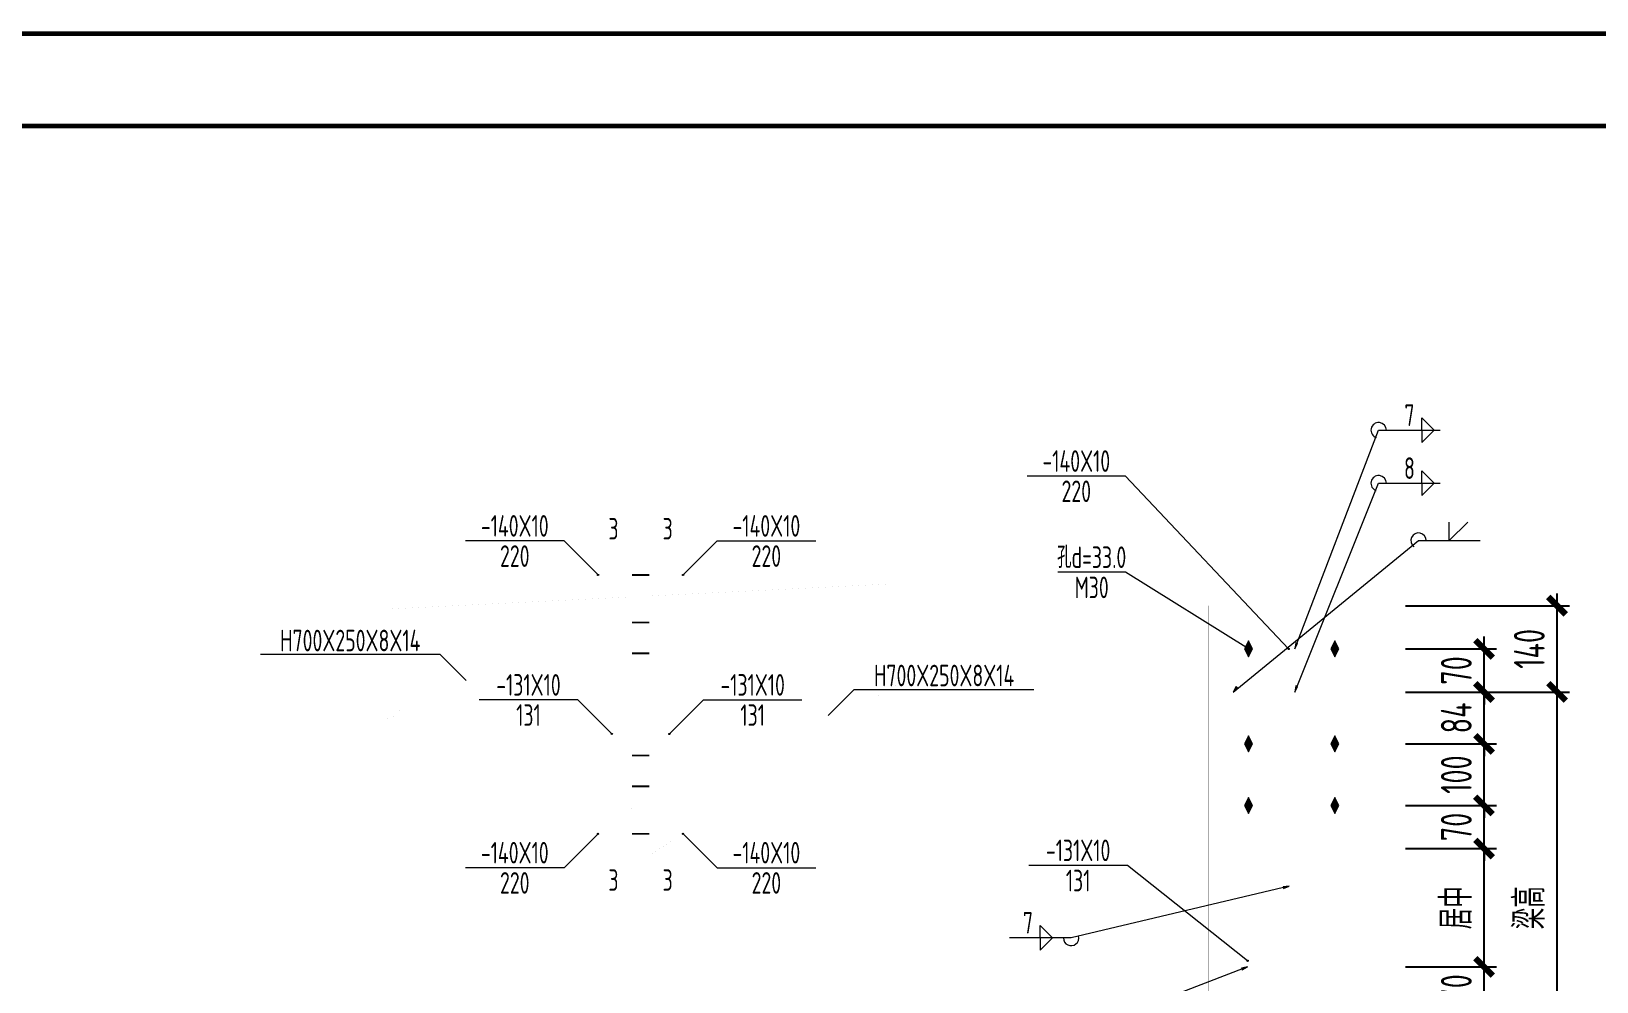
# Model space of a CAD drawing. Extents: x -1201378 to 2367219, y -619313 to 244905.
# Drawn here: x 383990 to 409393, y -385336 to -369915 of the extents above; entities that cross this region are included whole.
import ezdxf
from ezdxf.enums import TextEntityAlignment as Align

# ---------------------------------------------------------------- set-up
doc = ezdxf.new("R2010")
doc.units = 0
doc.header["$LTSCALE"] = 1000
doc.linetypes.add('线型2', pattern=[2.5, 1.5, -1])
doc.layers.get('0').update_dxf_attribs({"linetype": 'CONTINUOUS'})
doc.layers.get('Defpoints').update_dxf_attribs({"linetype": 'CONTINUOUS'})
doc.layers.add('0-cxFrame', color=155, linetype='CONTINUOUS')
for name, color, linetype, lineweight in [('0-cxText', 131, 'CONTINUOUS', 25), ('S-dim', 81, 'CONTINUOUS', 0), ('剖面标注', 9, 'CONTINUOUS', 18), ('孔标注', 9, 'CONTINUOUS', 18), ('字符标注', 9, 'CONTINUOUS', 18), ('梁_主零件_实线', 141, 'CONTINUOUS', 18), ('梁_零件_实线', 3, 'CONTINUOUS', 18), ('焊缝标注', 9, 'CONTINUOUS', 18), ('螺栓组-普通_实线', 7, 'CONTINUOUS', 18), ('钢板标注', 9, 'CONTINUOUS', 18), ('钢框架轴线', 9, 'CONTINUOUS', 18)]:
    doc.layers.add(name, color=color, linetype=linetype, lineweight=lineweight)
doc.styles.add('cx_tuming', font='simhei.ttf')
doc.styles.add('cx_tuqian1', font='')
doc.styles.add('FromPkpm', font='Pkpmeng', dxfattribs={"width": 0.7, "bigfont": 'Pkpmchn'})
doc.styles.add('TSSD_Dimension', font='tssdeng.shx', dxfattribs={"width": 0.7, "bigfont": 'hztxt.shx'})
doc.styles.add('黑体', font='simhei.ttf', dxfattribs={"width": 0.8})
doc.styles.get('cx_tuqian1').set_extended_font_data('SimSun')
doc.dimstyles.new('TSSD_25_200', dxfattribs={"dimtxt": 500, "dimasz": 200, "dimexe": 200, "dimexo": 500, "dimgap": 200, "dimtad": 1, "dimdec": 0, "dimlfac": 0.125, "dimzin": 0, "dimdsep": 46, "dimtxsty": 'TSSD_Dimension', "dimblk": 'ARCHTICK', "dimcen": 0, "dimdle": 200, "dimclrt": 7, "dimadec": 0, "dimazin": 0, "dimtfac": 1, "dimtdec": 0, "dimtix": 1, "dimtmove": 2, "dimatfit": 3, "dimfxl": 1, "dimtolj": 1, "dimtzin": 0, "dimarcsym": 0})

# ---------------------------------------------------------------- blocks, each defined once
blk = doc.blocks.new('_ArchTick')
at = {"color": 0, "linetype": 'ByBlock', "const_width": 0.5}
blk.add_lwpolyline([(-0.71, -0.71), (0.71, 0.71)], dxfattribs=at)
blk = doc.blocks.new('*D6129')
at = {"layer": 'Defpoints', "color": 0, "transparency": 16777216}
for p in [(405793, -385096), (407565, -385096), (405793, -385796)]:
    blk.add_point(p, dxfattribs=at)
at = {"layer": 'S-dim', "color": 0, "lineweight": -2, "transparency": 16777216}
for p, q in [((406293, -385096), (407765, -385096)), ((407565, -385096), (407565, -384896)), ((407565, -385796), (407565, -385096)), ((406293, -385796), (407765, -385796)), ((407565, -385796), (407565, -385996))]:
    blk.add_line(p, q, dxfattribs=at)
at = {"layer": 'S-dim', "color": 0, "lineweight": -2, "transparency": 16777216, "xscale": 200, "yscale": 200, "zscale": 200}
for p, rotation in [((407565, -385096), 270), ((407565, -385796), 90)]:
    blk.add_blockref('_ArchTick', p, dxfattribs=dict(at, rotation=rotation))
at = {"layer": 'S-dim', "color": 7, "transparency": 16777216, "insert": (407115, -385446), "char_height": 500, "attachment_point": 5, "rotation": 90, "style": 'TSSD_Dimension'}
blk.add_mtext('\\A1;70', dxfattribs=at)
blk = doc.blocks.new('*D6130')
at = {"layer": 'Defpoints', "color": 0, "transparency": 16777216}
for p in [(405793, -383176), (407565, -383176), (405793, -385096)]:
    blk.add_point(p, dxfattribs=at)
at = {"layer": 'S-dim', "color": 0, "lineweight": -2, "transparency": 16777216}
for p, q in [((407565, -385296), (407565, -382976)), ((406293, -383176), (407765, -383176)), ((406293, -385096), (407765, -385096))]:
    blk.add_line(p, q, dxfattribs=at)
at = {"layer": 'S-dim', "color": 0, "lineweight": -2, "transparency": 16777216, "xscale": 200, "yscale": 200, "zscale": 200}
for p, rotation in [((407565, -383176), 90), ((407565, -385096), 270)]:
    blk.add_blockref('_ArchTick', p, dxfattribs=dict(at, rotation=rotation))
at = {"layer": 'S-dim', "color": 7, "transparency": 16777216, "insert": (407115, -384136), "char_height": 500, "attachment_point": 5, "rotation": 90, "style": 'TSSD_Dimension'}
blk.add_mtext('\\A1;居中', dxfattribs=at)
blk = doc.blocks.new('*D6131')
at = {"layer": 'Defpoints', "color": 0, "transparency": 16777216}
for p in [(405793, -382476), (407565, -382476), (405793, -383176)]:
    blk.add_point(p, dxfattribs=at)
at = {"layer": 'S-dim', "color": 0, "lineweight": -2, "transparency": 16777216}
for p, q in [((407565, -382476), (407565, -382276)), ((406293, -382476), (407765, -382476)), ((407565, -383176), (407565, -382476)), ((406293, -383176), (407765, -383176)), ((407565, -383176), (407565, -383376))]:
    blk.add_line(p, q, dxfattribs=at)
at = {"layer": 'S-dim', "color": 0, "lineweight": -2, "transparency": 16777216, "xscale": 200, "yscale": 200, "zscale": 200}
for p, rotation in [((407565, -382476), 270), ((407565, -383176), 90)]:
    blk.add_blockref('_ArchTick', p, dxfattribs=dict(at, rotation=rotation))
at = {"layer": 'S-dim', "color": 7, "transparency": 16777216, "insert": (407115, -382826), "char_height": 500, "attachment_point": 5, "rotation": 90, "style": 'TSSD_Dimension'}
blk.add_mtext('\\A1;70', dxfattribs=at)
blk = doc.blocks.new('*D6132')
at = {"layer": 'Defpoints', "color": 0, "transparency": 16777216}
for p in [(405793, -381476), (407565, -381476), (405793, -382476)]:
    blk.add_point(p, dxfattribs=at)
at = {"layer": 'S-dim', "color": 0, "lineweight": -2, "transparency": 16777216}
for p, q in [((407565, -381476), (407565, -381276)), ((406293, -381476), (407765, -381476)), ((407565, -382476), (407565, -381476)), ((406293, -382476), (407765, -382476)), ((407565, -382476), (407565, -382676))]:
    blk.add_line(p, q, dxfattribs=at)
at = {"layer": 'S-dim', "color": 0, "lineweight": -2, "transparency": 16777216, "xscale": 200, "yscale": 200, "zscale": 200}
for p, rotation in [((407565, -381476), 270), ((407565, -382476), 90)]:
    blk.add_blockref('_ArchTick', p, dxfattribs=dict(at, rotation=rotation))
at = {"layer": 'S-dim', "color": 7, "transparency": 16777216, "insert": (407115, -381976), "char_height": 500, "attachment_point": 5, "rotation": 90, "style": 'TSSD_Dimension'}
blk.add_mtext('\\A1;100', dxfattribs=at)
blk = doc.blocks.new('*D6133')
at = {"layer": 'Defpoints', "color": 0, "transparency": 16777216}
for p in [(405793, -380636), (407565, -380636), (405793, -381476)]:
    blk.add_point(p, dxfattribs=at)
at = {"layer": 'S-dim', "color": 0, "lineweight": -2, "transparency": 16777216}
for p, q in [((407565, -380636), (407565, -380436)), ((406293, -380636), (407765, -380636)), ((407565, -381476), (407565, -380636)), ((406293, -381476), (407765, -381476)), ((407565, -381476), (407565, -381676))]:
    blk.add_line(p, q, dxfattribs=at)
at = {"layer": 'S-dim', "color": 0, "lineweight": -2, "transparency": 16777216, "xscale": 200, "yscale": 200, "zscale": 200}
for p, rotation in [((407565, -380636), 270), ((407565, -381476), 90)]:
    blk.add_blockref('_ArchTick', p, dxfattribs=dict(at, rotation=rotation))
at = {"layer": 'S-dim', "color": 7, "transparency": 16777216, "insert": (407115, -381056), "char_height": 500, "attachment_point": 5, "rotation": 90, "style": 'TSSD_Dimension'}
blk.add_mtext('\\A1;84', dxfattribs=at)
blk = doc.blocks.new('*D6134')
at = {"layer": 'Defpoints', "color": 0, "transparency": 16777216}
for p in [(405793, -379936), (407565, -379936), (405793, -380636)]:
    blk.add_point(p, dxfattribs=at)
at = {"layer": 'S-dim', "color": 0, "lineweight": -2, "transparency": 16777216}
for p, q in [((407565, -379936), (407565, -379736)), ((406293, -379936), (407765, -379936)), ((407565, -380636), (407565, -379936)), ((406293, -380636), (407765, -380636)), ((407565, -380636), (407565, -380836))]:
    blk.add_line(p, q, dxfattribs=at)
at = {"layer": 'S-dim', "color": 0, "lineweight": -2, "transparency": 16777216, "xscale": 200, "yscale": 200, "zscale": 200}
for p, rotation in [((407565, -379936), 270), ((407565, -380636), 90)]:
    blk.add_blockref('_ArchTick', p, dxfattribs=dict(at, rotation=rotation))
at = {"layer": 'S-dim', "color": 7, "transparency": 16777216, "insert": (407115, -380286), "char_height": 500, "attachment_point": 5, "rotation": 90, "style": 'TSSD_Dimension'}
blk.add_mtext('\\A1;70', dxfattribs=at)
blk = doc.blocks.new('*D6136')
at = {"layer": 'Defpoints', "color": 0, "transparency": 16777216}
for p in [(405793, -380636), (408750, -380636), (405793, -387636)]:
    blk.add_point(p, dxfattribs=at)
at = {"layer": 'S-dim', "color": 0, "lineweight": -2, "transparency": 16777216}
for p, q in [((408750, -387836), (408750, -380436)), ((406293, -380636), (408950, -380636)), ((406293, -387636), (408950, -387636))]:
    blk.add_line(p, q, dxfattribs=at)
at = {"layer": 'S-dim', "color": 0, "lineweight": -2, "transparency": 16777216, "xscale": 200, "yscale": 200, "zscale": 200}
for p, rotation in [((408750, -380636), 90), ((408750, -387636), 270)]:
    blk.add_blockref('_ArchTick', p, dxfattribs=dict(at, rotation=rotation))
at = {"layer": 'S-dim', "color": 7, "transparency": 16777216, "insert": (408300, -384136), "char_height": 500, "attachment_point": 5, "rotation": 90, "style": 'TSSD_Dimension'}
blk.add_mtext('\\A1;梁高', dxfattribs=at)
blk = doc.blocks.new('*D6137')
at = {"layer": 'Defpoints', "color": 0, "transparency": 16777216}
for p in [(405793, -379236), (408750, -379236), (405793, -380636)]:
    blk.add_point(p, dxfattribs=at)
at = {"layer": 'S-dim', "color": 0, "lineweight": -2, "transparency": 16777216}
for p, q in [((406293, -379236), (408950, -379236)), ((408750, -380836), (408750, -379036)), ((406293, -380636), (408950, -380636))]:
    blk.add_line(p, q, dxfattribs=at)
at = {"layer": 'S-dim', "color": 0, "lineweight": -2, "transparency": 16777216, "xscale": 200, "yscale": 200, "zscale": 200}
for p, rotation in [((408750, -379236), 90), ((408750, -380636), 270)]:
    blk.add_blockref('_ArchTick', p, dxfattribs=dict(at, rotation=rotation))
at = {"layer": 'S-dim', "color": 7, "transparency": 16777216, "insert": (408300, -379936), "char_height": 500, "attachment_point": 5, "rotation": 90, "style": 'TSSD_Dimension'}
blk.add_mtext('\\A1;140', dxfattribs=at)
blk = doc.blocks.new('TK22.A0 L(Dragon)')
at = {"layer": '0-cxFrame', "color": 7, "const_width": 0.5}
blk.add_lwpolyline([(0, 0), (-1486, 0), (-1486, 841), (0, 841)], close=True, dxfattribs=at)
at = {"layer": '0-cxFrame', "const_width": 0.5}
blk.add_lwpolyline([(-80, 10), (-1466, 10), (-1466, 831), (-80, 831)], close=True, dxfattribs=at)
at = {"style": '黑体', "flags": 4}
blk.add_attdef('图幅', text='', height=3.3, dxfattribs=at).set_placement((-40, 3), align=Align.RIGHT)
at = {"layer": '0-cxText', "flags": 4}
for tag, height, style, p in [('建设单位', 3.5, 'cx_tuming', (-45, 240)), ('项目名称', 3.5, 'cx_tuming', (-45, 210)), ('子项名称', 3.5, 'cx_tuming', (-45, 180)), ('工程编号', 3.3, 'cx_tuqian1', (-35, 165)), ('图名1', 3.5, 'cx_tuming', (-45, 87)), ('图名2', 3.5, 'cx_tuming', (-45, 79)), ('图名3', 3.5, 'cx_tuming', (-45, 71)), ('出图日期', 3.3, 'cx_tuqian1', (-39, 60)), ('专业', 3.3, 'cx_tuqian1', (-55, 52)), ('图号', 3.3, 'cx_tuqian1', (-55, 44)), ('版次', 3.3, 'cx_tuqian1', (-20, 44))]:
    blk.add_attdef(tag, text='', height=height, dxfattribs=dict(at, style=style)).set_placement(p, align=Align.MIDDLE)
at = {"layer": 'Defpoints', "color": 6, "flags": 4}
for tag, height, style, p in [('tufu', 3.3, '黑体', (-12, 12)), ('dwfname', 4, 'cx_tuqian1', (-80, 3))]:
    blk.add_attdef(tag, text='', height=height, dxfattribs=dict(at, style=style)).set_placement(p, align=Align.RIGHT)

msp = doc.modelspace()

# ---------------------------------------------------------------- hatches: boundary and pattern name
at = {"layer": '孔标注'}
h = msp.add_hatch(color=256, dxfattribs=at)
edge = h.paths.add_edge_path()
edge.add_arc((403743.4, -379936.3), 10, 0, 360)
at = {"layer": '焊缝标注', "transparency": 33554687}
for points in [[(404493.4, -379936.3), (404537.3, -379845.2), (404508.6, -379836.3)], [(404493.4, -380636.3), (404538.2, -380545.7), (404509.7, -380536.5)], [(403493.4, -380636.3), (403566.3, -380566.2), (403542.6, -380547.9)], [(404403.4, -383786.3), (404302.6, -383794.8), (404309.5, -383823.9)], [(403728.4, -385096.3), (403629.6, -385118.1), (403640.4, -385146.1)]]:
    msp.add_hatch(color=256, dxfattribs=at).paths.add_polyline_path(points)
at = {"layer": '螺栓组-普通_实线', "transparency": 33554687}
for points in [[(403743.4, -379806.3), (403678.4, -379936.3), (403743.4, -380066.3), (403808.4, -379936.3)], [(405143.4, -379806.3), (405078.4, -379936.3), (405143.4, -380066.3), (405208.4, -379936.3)], [(403743.4, -381346.3), (403678.4, -381476.3), (403743.4, -381606.3), (403808.4, -381476.3)], [(405143.4, -381346.3), (405078.4, -381476.3), (405143.4, -381606.3), (405208.4, -381476.3)], [(403743.4, -382346.3), (403678.4, -382476.3), (403743.4, -382606.3), (403808.4, -382476.3)], [(405143.4, -382346.3), (405078.4, -382476.3), (405143.4, -382606.3), (405208.4, -382476.3)]]:
    msp.add_hatch(color=1, dxfattribs=at).paths.add_polyline_path(points)
at = {"layer": '钢板标注'}
h = msp.add_hatch(color=256, dxfattribs=at)
edge = h.paths.add_edge_path()
edge.add_arc((393187, -378736.7), 10, 0, 360)
h = msp.add_hatch(color=256, dxfattribs=at)
edge = h.paths.add_edge_path()
edge.add_arc((394567, -378736.7), 10, 0, 360)
h = msp.add_hatch(color=256, dxfattribs=at)
edge = h.paths.add_edge_path()
edge.add_arc((404393.4, -379936.3), 10, 0, 360)
h = msp.add_hatch(color=256, dxfattribs=at)
edge = h.paths.add_edge_path()
edge.add_arc((393409.5, -381316.7), 10, 0, 360)
h = msp.add_hatch(color=256, dxfattribs=at)
edge = h.paths.add_edge_path()
edge.add_arc((394344.5, -381316.7), 10, 0, 360)
h = msp.add_hatch(color=256, dxfattribs=at)
edge = h.paths.add_edge_path()
edge.add_arc((393187, -382936.7), 10, 0, 360)
h = msp.add_hatch(color=256, dxfattribs=at)
edge = h.paths.add_edge_path()
edge.add_arc((394567, -382936.7), 10, 0, 360)
h = msp.add_hatch(color=256, dxfattribs=at)
edge = h.paths.add_edge_path()
edge.add_arc((403728.4, -384996.3), 10, 0, 360)

# ---------------------------------------------------------------- linework, layer by layer
at = {"layer": '剖面标注', "ltscale": 100}
for points in [[(393737, -377786.7, 0.019, 0.019, 0), (393737, -378186.7, 0.019, 0.019, 0)], [(394017, -377786.7, 0.019, 0.019, 0), (394017, -378186.7, 0.019, 0.019, 0)], [(393737, -383886.7, 0.019, 0.019, 0), (393737, -383486.7, 0.019, 0.019, 0)], [(394017, -383886.7, 0.019, 0.019, 0), (394017, -383486.7, 0.019, 0.019, 0)]]:
    msp.add_lwpolyline(points, format="xyseb", dxfattribs=at)
at = {"layer": '孔标注', "ltscale": 100}
msp.add_lwpolyline([(403743.4, -379936.3), (401748, -378693.4), (400648, -378693.4)], dxfattribs=at)
msp.add_circle((403743.4, -379936.3), 10, dxfattribs=at)
at = {"layer": '字符标注', "ltscale": 100}
for points in [[(391047.6, -380449.3), (390623.3, -380025.1), (387707.8, -380025.1)], [(396921.2, -381017), (397345.5, -380592.7), (400261, -380592.7)]]:
    msp.add_lwpolyline(points, dxfattribs=at)
at = {"layer": '梁_主零件_实线', "ltscale": 100, "const_width": 0.1}
for points in [[(394017, -379077.5), (397917, -378882.5)], [(394017, -379147.6), (397917, -378952.6)], [(389754.6, -379290.6), (393737, -379091.5)], [(389758.1, -379360.5), (393737, -379161.6)], [(397995.8, -382312.8), (394017, -382511.8)], [(393737, -382525.8), (389925.9, -382716.3)], [(397999.3, -382382.7), (394017, -382581.8)], [(393737, -382595.8), (389929.4, -382786.2)]]:
    msp.add_lwpolyline(points, dxfattribs=at)
at = {"layer": '梁_主零件_实线', "ltscale": 100}
for points in [[(393737, -379086.7, 0.1, 0.1, 0), (393737, -380356.7, 0.1, 0.1, 0)], [(394017, -380356.7, 0.1, 0.1, 0), (394017, -379086.7, 0.1, 0.1, 0)], [(393737, -380406.7, 0.1, 0.1, 0), (393737, -381266.7, 0.1, 0.1, 0)], [(394017, -381266.7, 0.1, 0.1, 0), (394017, -380406.7, 0.1, 0.1, 0)], [(403193.4, -380636.3, 0.1, 0.1, 0), (405693.4, -380636.3, 0.1, 0.1, 0)], [(403193.4, -380776.3, 0.1, 0.1, 0), (403193.4, -380636.3, 0.1, 0.1, 0)], [(405693.4, -380776.3, 0.1, 0.1, 0), (403193.4, -380776.3, 0.1, 0.1, 0)], [(404403.4, -387496.3, 0.1, 0.1, 0), (404403.4, -380776.3, 0.1, 0.1, 0)], [(404483.4, -380776.3, 0.1, 0.1, 0), (404483.4, -387496.3, 0.1, 0.1, 0)], [(405693.4, -380636.3, 0.1, 0.1, 0), (405693.4, -380776.3, 0.1, 0.1, 0)], [(393737, -381316.7, 0.1, 0.1, 0), (393737, -382586.7, 0.1, 0.1, 0)], [(394017, -382586.7, 0.1, 0.1, 0), (394017, -381316.7, 0.1, 0.1, 0)]]:
    msp.add_lwpolyline(points, format="xyseb", dxfattribs=at)
at = {"layer": '梁_主零件_实线', "linetype": '线型2', "ltscale": 100}
for points in [[(393737, -380406.7, 0.1, 0.1, 0), (393737, -380356.7, 0.1, 0.1, 0)], [(394017, -380406.7, 0.1, 0.1, 0), (394017, -380356.7, 0.1, 0.1, 0)], [(393737, -381316.7, 0.1, 0.1, 0), (393737, -381266.7, 0.1, 0.1, 0)], [(394017, -381316.7, 0.1, 0.1, 0), (394017, -381266.7, 0.1, 0.1, 0)]]:
    msp.add_lwpolyline(points, format="xyseb", dxfattribs=at)
at = {"layer": '梁_零件_实线', "ltscale": 100, "const_width": 0.1}
for points in [[(393737, -378386.7), (392534.9, -379151.6)], [(394017, -378386.7), (395023.4, -379027.1)], [(394103.4, -379073.1), (394017, -378986.7)], [(394017, -383286.7), (395219, -382521.7)], [(393737, -383286.7), (392730.5, -382646.2)], [(393650.5, -382600.2), (393737, -382686.7)]]:
    msp.add_lwpolyline(points, dxfattribs=at)
at = {"layer": '梁_零件_实线', "ltscale": 100}
for points in [[(393737, -383286.7, 0.1, 0.1, 0), (393737, -378386.7, 0.1, 0.1, 0)], [(394017, -378386.7, 0.1, 0.1, 0), (393737, -378386.7, 0.1, 0.1, 0)], [(393877, -378386.7, 0.1, 0.1, 0), (393877, -383286.7, 0.1, 0.1, 0)], [(394017, -383286.7, 0.1, 0.1, 0), (394017, -378386.7, 0.1, 0.1, 0)], [(393637, -379086.7, 0.1, 0.1, 0), (393737, -378986.7, 0.1, 0.1, 0)], [(405793.4, -379236.3, 0.1, 0.1, 0), (403093.4, -379236.3, 0.1, 0.1, 0)], [(403093.4, -379236.3, 0.1, 0.1, 0), (403093.4, -389036.3, 0.1, 0.1, 0)], [(404393.4, -380636.3, 0.1, 0.1, 0), (404393.4, -379236.3, 0.1, 0.1, 0)], [(404493.4, -379236.3, 0.1, 0.1, 0), (404493.4, -380636.3, 0.1, 0.1, 0)], [(405793.4, -389036.3, 0.1, 0.1, 0), (405793.4, -379236.3, 0.1, 0.1, 0)], [(393082, -380406.7, 0.1, 0.1, 0), (393082, -380356.7, 0.1, 0.1, 0)], [(393082, -380356.7, 0.1, 0.1, 0), (393737, -380356.7, 0.1, 0.1, 0)], [(393737, -380406.7, 0.1, 0.1, 0), (393082, -380406.7, 0.1, 0.1, 0)], [(394017, -380356.7, 0.1, 0.1, 0), (394672, -380356.7, 0.1, 0.1, 0)], [(394672, -380406.7, 0.1, 0.1, 0), (394017, -380406.7, 0.1, 0.1, 0)], [(394672, -380406.7, 0.1, 0.1, 0), (394672, -380356.7, 0.1, 0.1, 0)], [(404493.4, -380636.3, 0.1, 0.1, 0), (404393.4, -380636.3, 0.1, 0.1, 0)], [(393737, -381266.7, 0.1, 0.1, 0), (393082, -381266.7, 0.1, 0.1, 0)], [(393082, -381266.7, 0.1, 0.1, 0), (393082, -381316.7, 0.1, 0.1, 0)], [(394672, -381266.7, 0.1, 0.1, 0), (394017, -381266.7, 0.1, 0.1, 0)], [(394672, -381266.7, 0.1, 0.1, 0), (394672, -381316.7, 0.1, 0.1, 0)], [(393082, -381316.7, 0.1, 0.1, 0), (393737, -381316.7, 0.1, 0.1, 0)], [(394017, -381316.7, 0.1, 0.1, 0), (394672, -381316.7, 0.1, 0.1, 0)], [(394117, -382586.7, 0.1, 0.1, 0), (394017, -382686.7, 0.1, 0.1, 0)], [(394017, -383286.7, 0.1, 0.1, 0), (393737, -383286.7, 0.1, 0.1, 0)], [(403093.4, -383176.3, 0.1, 0.1, 0), (404403.4, -383176.3, 0.1, 0.1, 0)], [(404403.4, -383276.3, 0.1, 0.1, 0), (403093.4, -383276.3, 0.1, 0.1, 0)], [(404403.4, -383176.3, 0.1, 0.1, 0), (404403.4, -383276.3, 0.1, 0.1, 0)], [(404483.4, -383176.3, 0.1, 0.1, 0), (404483.4, -383276.3, 0.1, 0.1, 0)], [(405793.4, -383176.3, 0.1, 0.1, 0), (404483.4, -383176.3, 0.1, 0.1, 0)], [(404483.4, -383276.3, 0.1, 0.1, 0), (405793.4, -383276.3, 0.1, 0.1, 0)], [(404403.4, -384996.3, 0.1, 0.1, 0), (403093.4, -384996.3, 0.1, 0.1, 0)], [(403093.4, -385096.3, 0.1, 0.1, 0), (404403.4, -385096.3, 0.1, 0.1, 0)], [(404403.4, -385096.3, 0.1, 0.1, 0), (404403.4, -384996.3, 0.1, 0.1, 0)], [(404483.4, -385096.3, 0.1, 0.1, 0), (404483.4, -384996.3, 0.1, 0.1, 0)], [(404483.4, -384996.3, 0.1, 0.1, 0), (405793.4, -384996.3, 0.1, 0.1, 0)], [(405793.4, -385096.3, 0.1, 0.1, 0), (404483.4, -385096.3, 0.1, 0.1, 0)]]:
    msp.add_lwpolyline(points, format="xyseb", dxfattribs=at)
at = {"layer": '梁_零件_实线', "linetype": '线型2', "ltscale": 100}
for points in [[(393512, -380356.7, 0.1, 0.1, 0), (393512, -380406.7, 0.1, 0.1, 0)], [(394242, -380356.7, 0.1, 0.1, 0), (394242, -380406.7, 0.1, 0.1, 0)], [(393512, -381266.7, 0.1, 0.1, 0), (393512, -381316.7, 0.1, 0.1, 0)], [(394242, -381266.7, 0.1, 0.1, 0), (394242, -381316.7, 0.1, 0.1, 0)]]:
    msp.add_lwpolyline(points, format="xyseb", dxfattribs=at)
at = {"layer": '焊缝标注', "ltscale": 100}
for p, q in [((406554.5, -376188.2), (406754.5, -376388.2)), ((406554.5, -376388.2), (406554.5, -376188.2)), ((405854.5, -376388.2), (406854.5, -376388.2)), ((406554.5, -376588.2), (406754.5, -376388.2)), ((406554.5, -376388.2), (406554.5, -376588.2)), ((406554.5, -377048.2), (406754.5, -377248.2)), ((406554.5, -377248.2), (406554.5, -377048.2)), ((405854.5, -377248.2), (406854.5, -377248.2)), ((406554.5, -377448.2), (406754.5, -377248.2)), ((406554.5, -377248.2), (406554.5, -377448.2)), ((407001.3, -378179), (407001.3, -377879)), ((407001.3, -378179), (407301.3, -377879)), ((406501.3, -378179), (407501.3, -378179)), ((400563.4, -384626.3), (400363.4, -384426.3)), ((400363.4, -384626.3), (400363.4, -384426.3)), ((400863.4, -384626.3), (399863.4, -384626.3)), ((400563.4, -384626.3), (400363.4, -384826.3)), ((400363.4, -384626.3), (400363.4, -384826.3))]:
    msp.add_line(p, q, dxfattribs=at)
at = {"layer": '焊缝标注', "lineweight": 18, "ltscale": 100}
for p, q in [((404493.4, -379936.3), (405854.5, -376388.2)), ((404493.4, -380636.3), (405854.5, -377248.2)), ((403493.4, -380636.3), (406501.3, -378179)), ((404403.4, -383786.3), (400863.4, -384626.3)), ((403728.4, -385096.3), (401538.4, -385936.3))]:
    msp.add_line(p, q, dxfattribs=at)
at = {"layer": '焊缝标注', "linetype": 'Continuous'}
for points in [[(404493.4, -379936.3), (404537.3, -379845.2), (404508.6, -379836.3)], [(404493.4, -380636.3), (404538.2, -380545.7), (404509.7, -380536.5)], [(403493.4, -380636.3), (403566.3, -380566.2), (403542.6, -380547.9)], [(404403.4, -383786.3), (404302.6, -383794.8), (404309.5, -383823.9)], [(403728.4, -385096.3), (403629.6, -385118.1), (403640.4, -385146.1)]]:
    msp.add_lwpolyline(points, close=True, dxfattribs=at)
at = {"layer": '焊缝标注', "ltscale": 100}
for centre, start, end in [((405854.5, -376388.2), 0, 252.79575), ((405854.5, -377248.2), 0, 252.18112), ((406501.3, -378179), 0, 232.35239), ((400863.4, -384626.3), 180, 13.34872)]:
    msp.add_arc(centre, 125, start, end, dxfattribs=at)
at = {"layer": '螺栓组-普通_实线', "ltscale": 100}
for points in [[(393697, -378736.7, 0.1, 0.1, 0), (394057, -378736.7, 0.1, 0.1, 0)], [(393697, -378736.7, 0.1, 0.1, 0), (394057, -378736.7, 0.1, 0.1, 0)], [(393697, -379506.7, 0.1, 0.1, 0), (394057, -379506.7, 0.1, 0.1, 0)], [(393697, -379506.7, 0.1, 0.1, 0), (394057, -379506.7, 0.1, 0.1, 0)], [(393697, -380006.7, 0.1, 0.1, 0), (394057, -380006.7, 0.1, 0.1, 0)], [(393697, -380006.7, 0.1, 0.1, 0), (394057, -380006.7, 0.1, 0.1, 0)], [(393697, -381666.7, 0.1, 0.1, 0), (394057, -381666.7, 0.1, 0.1, 0)], [(393697, -381666.7, 0.1, 0.1, 0), (394057, -381666.7, 0.1, 0.1, 0)], [(393697, -382166.7, 0.1, 0.1, 0), (394057, -382166.7, 0.1, 0.1, 0)], [(393697, -382166.7, 0.1, 0.1, 0), (394057, -382166.7, 0.1, 0.1, 0)], [(393697, -382936.7, 0.1, 0.1, 0), (394057, -382936.7, 0.1, 0.1, 0)], [(393697, -382936.7, 0.1, 0.1, 0), (394057, -382936.7, 0.1, 0.1, 0)]]:
    msp.add_lwpolyline(points, format="xyseb", dxfattribs=at)
at = {"layer": '螺栓组-普通_实线', "color": 1, "ltscale": 100}
for points in [[(393737, -378736.7, 30, 30, 0), (394017, -378736.7, 30, 30, 0)], [(393737, -378736.7, 30, 30, 0), (394017, -378736.7, 30, 30, 0)], [(393737, -379506.7, 30, 30, 0), (394017, -379506.7, 30, 30, 0)], [(393737, -379506.7, 30, 30, 0), (394017, -379506.7, 30, 30, 0)], [(393737, -380006.7, 30, 30, 0), (394017, -380006.7, 30, 30, 0)], [(393737, -380006.7, 30, 30, 0), (394017, -380006.7, 30, 30, 0)], [(393737, -381666.7, 30, 30, 0), (394017, -381666.7, 30, 30, 0)], [(393737, -381666.7, 30, 30, 0), (394017, -381666.7, 30, 30, 0)], [(393737, -382166.7, 30, 30, 0), (394017, -382166.7, 30, 30, 0)], [(393737, -382166.7, 30, 30, 0), (394017, -382166.7, 30, 30, 0)], [(393737, -382936.7, 30, 30, 0), (394017, -382936.7, 30, 30, 0)], [(393737, -382936.7, 30, 30, 0), (394017, -382936.7, 30, 30, 0)]]:
    msp.add_lwpolyline(points, format="xyseb", dxfattribs=at)
at = {"layer": '螺栓组-普通_实线', "color": 9, "ltscale": 100}
for points in [[(403743.4, -379636.3, 0.1, 0.1, 0), (403743.4, -380236.3, 0.1, 0.1, 0)], [(405143.4, -379636.3, 0.1, 0.1, 0), (405143.4, -380236.3, 0.1, 0.1, 0)], [(403943.4, -379936.3, 0.1, 0.1, 0), (403543.4, -379936.3, 0.1, 0.1, 0)], [(405343.4, -379936.3, 0.1, 0.1, 0), (404943.4, -379936.3, 0.1, 0.1, 0)], [(403743.4, -381176.3, 0.1, 0.1, 0), (403743.4, -381776.3, 0.1, 0.1, 0)], [(405143.4, -381176.3, 0.1, 0.1, 0), (405143.4, -381776.3, 0.1, 0.1, 0)], [(403943.4, -381476.3, 0.1, 0.1, 0), (403543.4, -381476.3, 0.1, 0.1, 0)], [(405343.4, -381476.3, 0.1, 0.1, 0), (404943.4, -381476.3, 0.1, 0.1, 0)], [(403743.4, -382176.3, 0.1, 0.1, 0), (403743.4, -382776.3, 0.1, 0.1, 0)], [(405143.4, -382176.3, 0.1, 0.1, 0), (405143.4, -382776.3, 0.1, 0.1, 0)], [(403943.4, -382476.3, 0.1, 0.1, 0), (403543.4, -382476.3, 0.1, 0.1, 0)], [(405343.4, -382476.3, 0.1, 0.1, 0), (404943.4, -382476.3, 0.1, 0.1, 0)]]:
    msp.add_lwpolyline(points, format="xyseb", dxfattribs=at)
at = {"layer": '螺栓组-普通_实线', "color": 1, "linetype": 'Continuous'}
for points in [[(403743.4, -379806.3), (403678.4, -379936.3), (403743.4, -380066.3), (403808.4, -379936.3)], [(405143.4, -379806.3), (405078.4, -379936.3), (405143.4, -380066.3), (405208.4, -379936.3)], [(403743.4, -381346.3), (403678.4, -381476.3), (403743.4, -381606.3), (403808.4, -381476.3)], [(405143.4, -381346.3), (405078.4, -381476.3), (405143.4, -381606.3), (405208.4, -381476.3)], [(403743.4, -382346.3), (403678.4, -382476.3), (403743.4, -382606.3), (403808.4, -382476.3)], [(405143.4, -382346.3), (405078.4, -382476.3), (405143.4, -382606.3), (405208.4, -382476.3)]]:
    msp.add_lwpolyline(points, close=True, dxfattribs=at)
at = {"layer": '钢板标注', "ltscale": 100}
for points in [[(404393.4, -379936.3), (401748, -377133.4), (400148, -377133.4)], [(393187, -378736.7), (392635.4, -378185.1), (391035.4, -378185.1)], [(394567, -378736.7), (395118.5, -378185.1), (396718.5, -378185.1)], [(393409.5, -381316.7), (392857.9, -380765.1), (391257.9, -380765.1)], [(394344.5, -381316.7), (394896, -380765.1), (396496, -380765.1)], [(393187, -382936.7), (392635.4, -383488.2), (391035.4, -383488.2)], [(394567, -382936.7), (395118.5, -383488.2), (396718.5, -383488.2)], [(403728.4, -384996.3), (401778.1, -383450.4), (400178.1, -383450.4)]]:
    msp.add_lwpolyline(points, dxfattribs=at)
for centre in [(393187, -378736.7), (394567, -378736.7), (404393.4, -379936.3), (393409.5, -381316.7), (394344.5, -381316.7), (393187, -382936.7), (394567, -382936.7), (403728.4, -384996.3)]:
    msp.add_circle(centre, 10, dxfattribs=at)
at = {"layer": '钢框架轴线', "ltscale": 100}
for points in [[(397917, -380706.7, 0.1, 0.1, 0), (397917, -378451.4, 0.1, 0.1, 0)], [(389835.5, -380908.6, 0.1, 0.1, 0), (389749.6, -379190.7, 0.1, 0.1, 0)], [(398128.4, -380559, 0.1, 0.1, 0), (397905.4, -380505.1, 0.1, 0.1, 0)], [(397695.4, -380710.8, 0.1, 0.1, 0), (398128.4, -380559, 0.1, 0.1, 0)], [(397918.4, -380764.7, 0.1, 0.1, 0), (397695.4, -380710.8, 0.1, 0.1, 0)], [(398004.3, -382482.6, 0.1, 0.1, 0), (397918.4, -380764.7, 0.1, 0.1, 0)], [(389625.5, -381114.3, 0.1, 0.1, 0), (390058.5, -380962.5, 0.1, 0.1, 0)], [(390058.5, -380962.5, 0.1, 0.1, 0), (389835.5, -380908.6, 0.1, 0.1, 0)], [(389848.5, -381168.2, 0.1, 0.1, 0), (389625.5, -381114.3, 0.1, 0.1, 0)], [(389934.4, -382886.1, 0.1, 0.1, 0), (389848.5, -381168.2, 0.1, 0.1, 0)]]:
    msp.add_lwpolyline(points, format="xyseb", dxfattribs=at)

# ---------------------------------------------------------------- block references
at = {"layer": '0-cxFrame', "xscale": 150, "yscale": 150, "zscale": 150}
msp.add_blockref('TK22.A0 L(Dragon)', (535008.3, -496102.2), dxfattribs=at)

# ---------------------------------------------------------------- texts
at = {"layer": '剖面标注', "style": 'FromPkpm', "width": 0.7}
for p in [(393437, -377986.7), (394317, -377986.7), (393437, -383686.7), (394317, -383686.7)]:
    msp.add_text('3', height=350, dxfattribs=at).set_placement(p, align=Align.MIDDLE_CENTER)
at = {"layer": '孔标注', "style": 'FromPkpm', "width": 0.7}
msp.add_text('孔d=33.0', height=350, dxfattribs=at).set_placement((401198, -378623.4), align=Align.CENTER)
msp.add_text('M30', height=350, dxfattribs=at).set_placement((401198, -378763.4), align=Align.TOP_CENTER)
at = {"layer": '字符标注', "style": 'FromPkpm', "width": 0.7}
for p in [(389165.6, -379975.1), (398803.2, -380542.7)]:
    msp.add_text('H700X250X8X14', height=350, dxfattribs=at).set_placement(p, align=Align.CENTER)
at = {"layer": '焊缝标注', "style": 'FromPkpm', "width": 0.7}
for s, p in [('7', (406354.5, -376318.2)), ('8', (406354.5, -377178.2)), ('7', (400163.4, -384556.3))]:
    msp.add_text(s, height=350, dxfattribs=at).set_placement(p, align=Align.CENTER)
at = {"layer": '钢板标注', "style": 'FromPkpm', "width": 0.7}
for s, p in [('-140X10', (400948, -377063.4)), ('-140X10', (391835.4, -378115.1)), ('-140X10', (395918.5, -378115.1)), ('-131X10', (392057.9, -380695.1)), ('-131X10', (395696, -380695.1)), ('-140X10', (391835.4, -383418.2)), ('-140X10', (395918.5, -383418.2)), ('-131X10', (400978.1, -383380.4))]:
    msp.add_text(s, height=350, dxfattribs=at).set_placement(p, align=Align.CENTER)
for s, p in [('220', (400948, -377203.4)), ('220', (391835.4, -378255.1)), ('220', (395918.5, -378255.1)), ('131', (392057.9, -380835.1)), ('131', (395696, -380835.1)), ('220', (391835.4, -383558.2)), ('220', (395918.5, -383558.2)), ('131', (400978.1, -383520.4))]:
    msp.add_text(s, height=350, dxfattribs=at).set_placement(p, align=Align.TOP_CENTER)

# ---------------------------------------------------------------- dimensions: what is measured, and where the dimension line sits
at = {"layer": 'S-dim'}
for base, p1, p2, text, picture, middle in [((408749.7, -379236.3), (405793.4, -380636.3), (405793.4, -379236.3), '140', '*D6137', (408299.7, -379936.3)), ((407565, -379936.3), (405793.4, -380636.3), (405793.4, -379936.3), '70', '*D6134', (407115, -380286.3)), ((407565, -380636.3), (405793.4, -381476.3), (405793.4, -380636.3), '84', '*D6133', (407115, -381056.3)), ((408749.7, -380636.3), (405793.4, -387636.3), (405793.4, -380636.3), '梁高', '*D6136', (408299.7, -384136.3)), ((407565, -381476.3), (405793.4, -382476.3), (405793.4, -381476.3), '100', '*D6132', (407115, -381976.3)), ((407565, -382476.3), (405793.4, -383176.3), (405793.4, -382476.3), '70', '*D6131', (407115, -382826.3)), ((407565, -383176.3), (405793.4, -385096.3), (405793.4, -383176.3), '居中', '*D6130', (407115, -384136.3)), ((407565, -385096.3), (405793.4, -385796.3), (405793.4, -385096.3), '70', '*D6129', (407115, -385446.3))]:
    dim = msp.add_linear_dim(base=base, p1=p1, p2=p2, angle=90, text=text, dimstyle='TSSD_25_200', dxfattribs=at)
    dim.commit()
    dim.dimension.update_dxf_attribs({"geometry": picture, "text_midpoint": middle})

doc.saveas('drawing.dxf')
